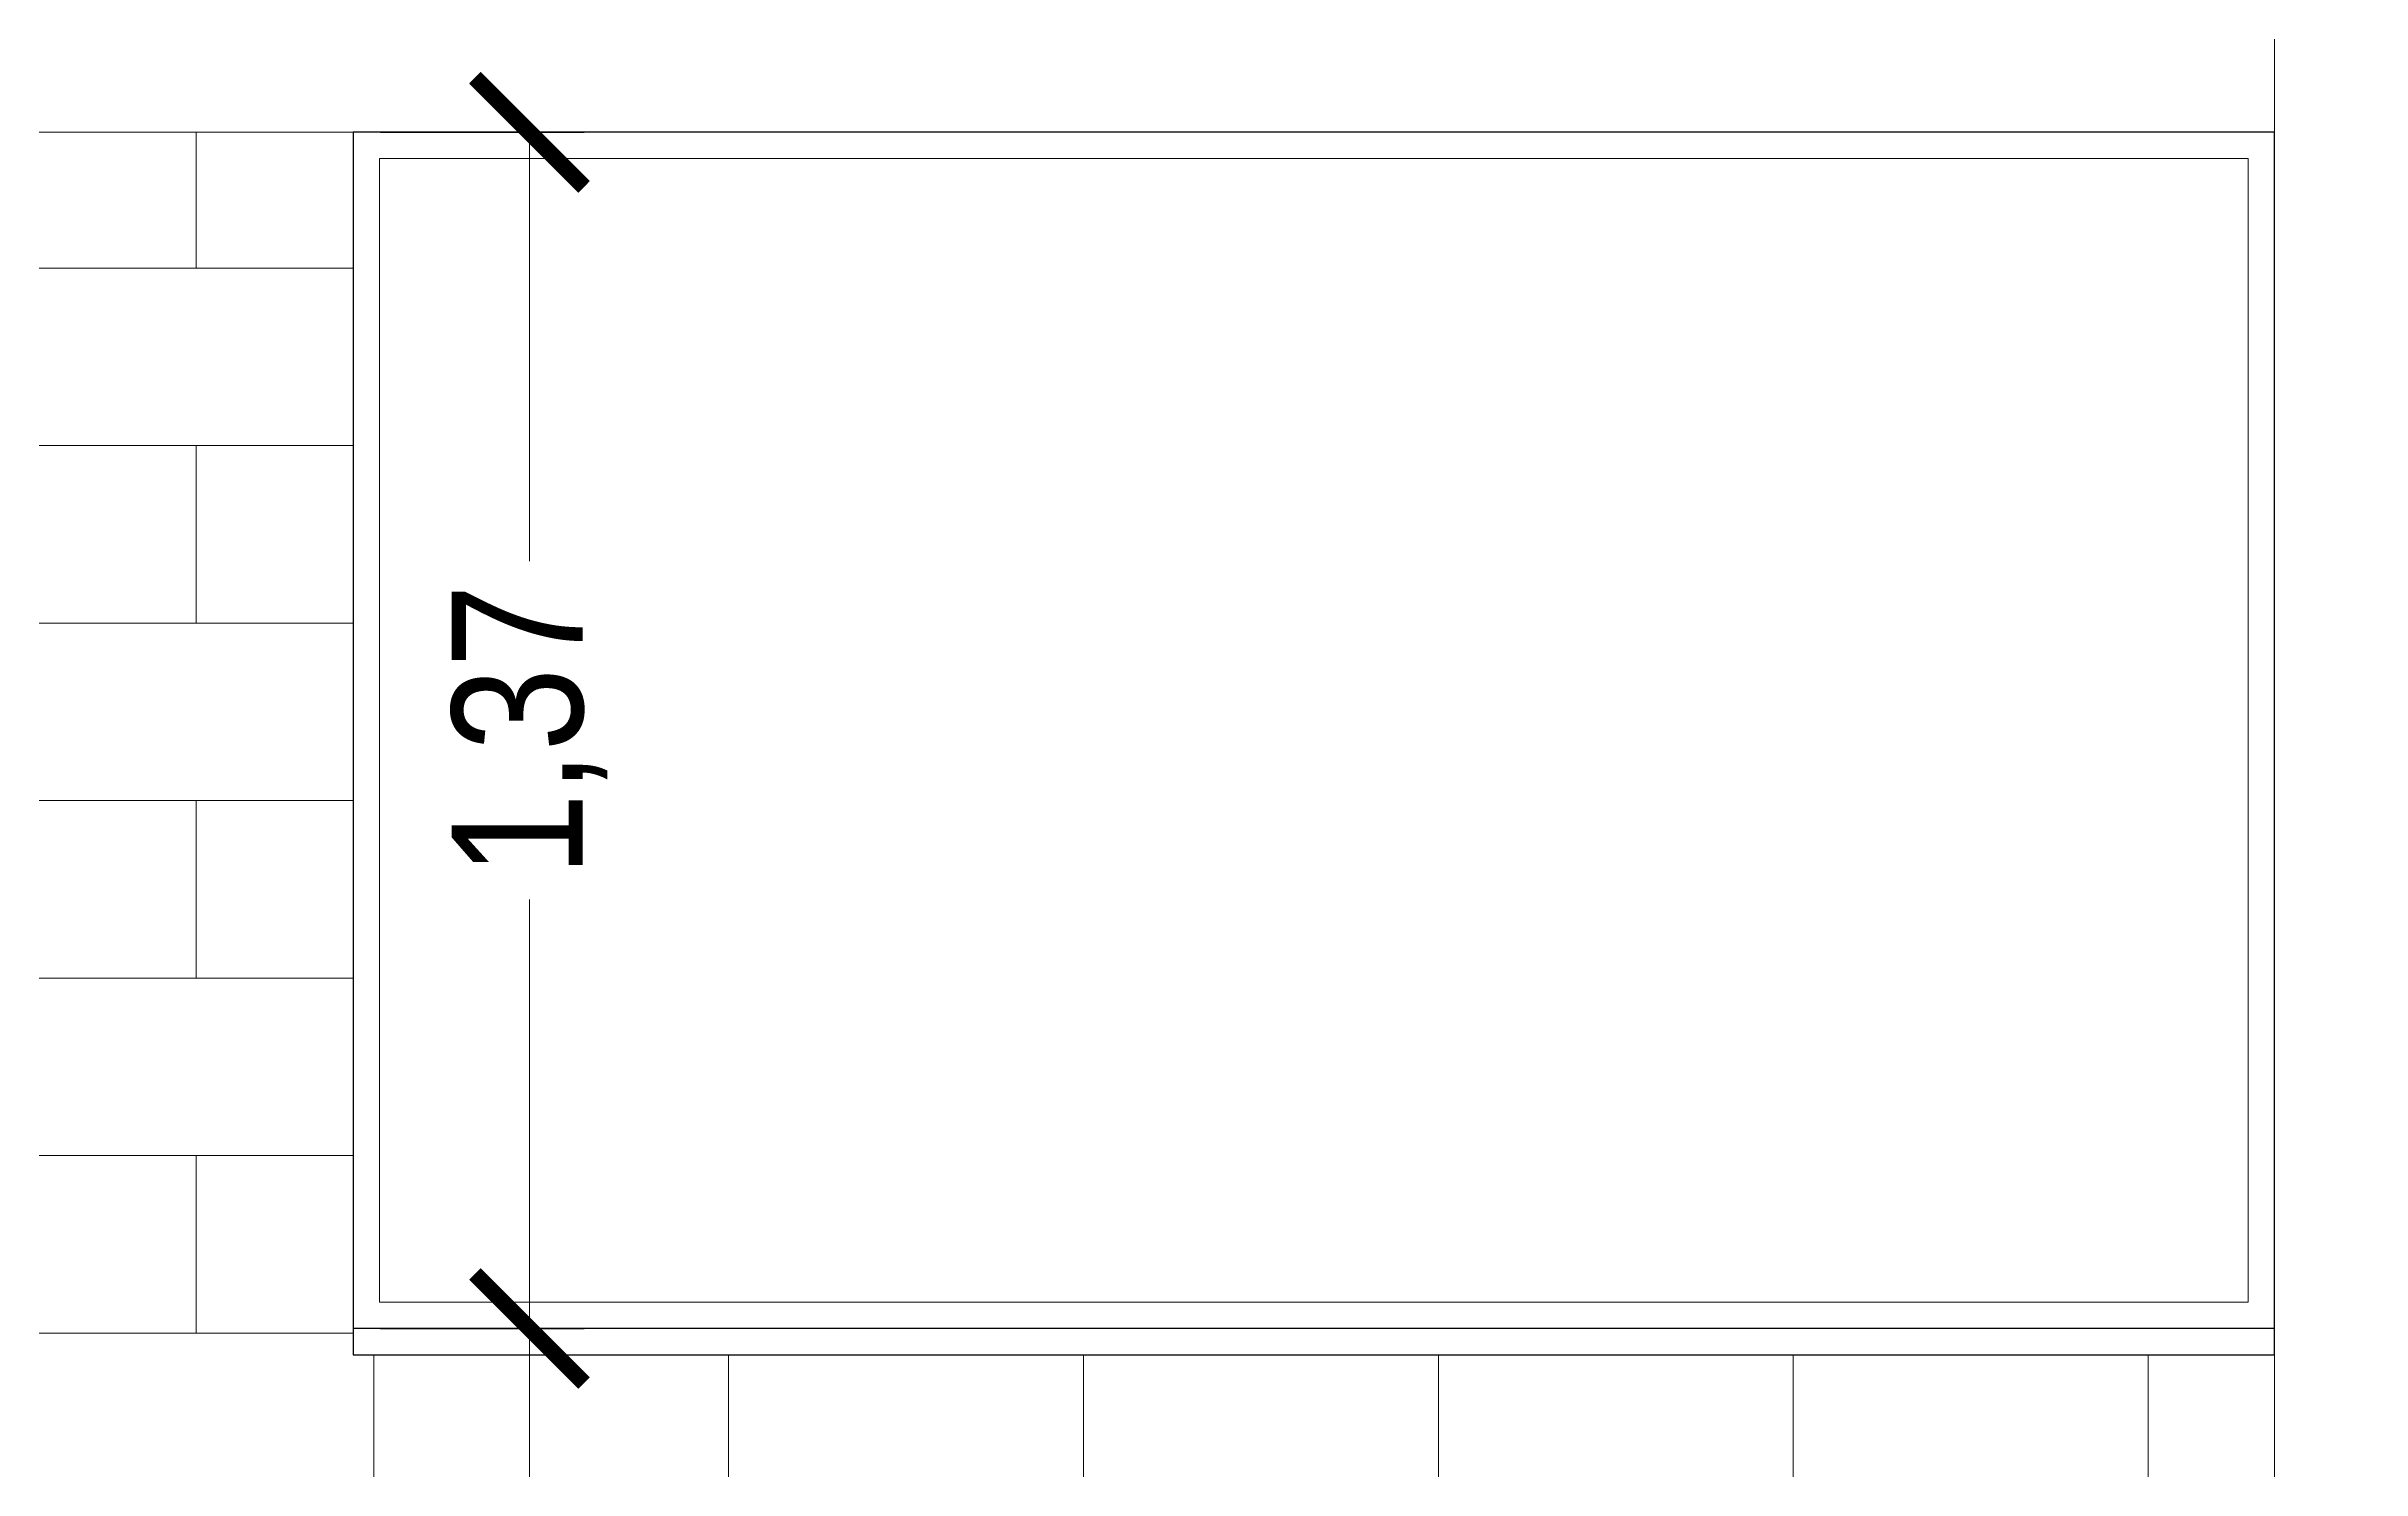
# Model space of a CAD drawing. Header units: millimetres. Extents: x 424 to 530, y 463 to 518.
# Drawn here: x 430.206 to 432.857, y 512.314 to 513.944 of the extents above; entities that cross this region are included whole.
import ezdxf

# ---------------------------------------------------------------- set-up
doc = ezdxf.new("R2010")
doc.units = ezdxf.units.MM
doc.header["$PDMODE"] = 3
doc.layers.add('CARPINTERIA', color=7, linetype='Continuous', lineweight=9)
doc.layers.add('COTAS', color=7, linetype='Continuous', lineweight=13)
doc.styles.get("Standard").update_dxf_attribs({"font": 'technic_.ttf', "height": 0.15})
doc.dimstyles.new('ISO-25', dxfattribs={"dimscale": 0.05, "dimtxt": 0.15, "dimasz": 2.5, "dimexe": 1.25, "dimexo": 0.625, "dimtad": 0, "dimtxsty": 'Standard', "dimblk": 'ARCHTICK', "dimcen": 2.5, "dimclrd": 256, "dimclrt": 256, "dimadec": 0, "dimazin": 0, "dimtfac": 1, "dimtmove": 0, "dimatfit": 3, "dimfxl": 1, "dimlwd": -1, "dimarcsym": 0})

# ---------------------------------------------------------------- blocks, each defined once
blk = doc.blocks.new('_ArchTick')
at = {"color": 0, "linetype": 'ByBlock', "const_width": 0.15}
blk.add_lwpolyline([(-0.5, -0.5), (0.5, 0.5)], dxfattribs=at)
blk = doc.blocks.new('*D82')
at = {"layer": 'COTAS', "color": 0, "lineweight": -2, "transparency": 16777216}
for p, q in [((430.5887, 513.8452), (430.8218, 513.8452)), ((430.5887, 512.4757), (430.8218, 512.4757))]:
    blk.add_line(p, q, dxfattribs=at)
at = {"layer": 'COTAS', "transparency": 16777216}
for p, q in [((430.7593, 513.8452), (430.7593, 513.3542)), ((430.7593, 512.4757), (430.7593, 512.9667))]:
    blk.add_line(p, q, dxfattribs=at)
at = {"layer": 'Defpoints', "color": 0, "transparency": 16777216}
for p in [(430.5575, 513.8452), (430.7593, 513.8452), (430.5575, 512.4757)]:
    blk.add_point(p, dxfattribs=at)
at = {"layer": 'COTAS', "transparency": 16777216, "xscale": 0.125, "yscale": 0.125, "zscale": 0.125}
for p, rotation in [((430.7593, 513.8452), 90), ((430.7593, 512.4757), 270)]:
    blk.add_blockref('_ArchTick', p, dxfattribs=dict(at, rotation=rotation))
at = {"layer": 'COTAS', "transparency": 16777216, "insert": (430.7593, 513.1605), "char_height": 0.15, "attachment_point": 5, "rotation": 90}
blk.add_mtext('1,37', dxfattribs=at)
blk = doc.blocks.new('*D83')
at = {"layer": 'COTAS', "color": 0, "lineweight": -2, "transparency": 16777216}
for p, q in [((430.5887, 512.4757), (430.8218, 512.4757)), ((430.4358, 509.6496), (430.8218, 509.6496))]:
    blk.add_line(p, q, dxfattribs=at)
at = {"layer": 'COTAS', "transparency": 16777216}
for p, q in [((430.7593, 512.4757), (430.7593, 511.2899)), ((430.7593, 509.6496), (430.7593, 510.8355))]:
    blk.add_line(p, q, dxfattribs=at)
at = {"layer": 'Defpoints', "color": 0, "transparency": 16777216}
for p in [(430.5575, 512.4757), (430.7593, 512.4757), (430.4046, 509.6496)]:
    blk.add_point(p, dxfattribs=at)
at = {"layer": 'COTAS', "transparency": 16777216, "xscale": 0.125, "yscale": 0.125, "zscale": 0.125}
for p, rotation in [((430.7593, 512.4757), 90), ((430.7593, 509.6496), 270)]:
    blk.add_blockref('_ArchTick', p, dxfattribs=dict(at, rotation=rotation))
at = {"layer": 'COTAS', "transparency": 16777216, "insert": (430.7593, 511.0627), "char_height": 0.15, "attachment_point": 5, "rotation": 90}
blk.add_mtext('2,83', dxfattribs=at)

msp = doc.modelspace()

# ---------------------------------------------------------------- hatches: boundary and pattern name
at = {"lineweight": 5}
h = msp.add_hatch(dxfattribs=at)
h.set_pattern_fill('AR-B816', color=251, scale=0.001)
h.paths.add_polyline_path([(432.7575, 512.4457), (430.5575, 512.4458), (430.5575, 513.8454), (427.3584, 513.8455), (427.3582, 509.6496), (432.7574, 509.6496)])
h.paths.add_polyline_path([(437.5575, 512.446), (432.9575, 512.446), (432.9574, 509.6496), (437.5575, 509.6496)])
h.paths.add_polyline_path([(442.3575, 512.446), (437.7575, 512.446), (437.7575, 509.6496), (442.3575, 509.6496)])
h.paths.add_polyline_path([(447.1575, 513.8454), (447.1275, 513.8453), (447.1275, 512.446), (442.5575, 512.446), (442.5575, 509.6496), (447.1575, 509.6496)])
h.paths.add_polyline_path([(450.9575, 515.246), (447.1575, 515.246), (447.1576, 513.8454), (447.1576, 512.846), (450.9575, 512.846)])
h.paths.add_polyline_path([(447.9275, 513.6454), (447.9275, 514.4454), (449.1275, 514.4454), (449.1275, 513.6454)], flags=16)
h.paths.add_polyline_path([(447.9575, 513.6754), (447.9575, 514.4154), (449.0975, 514.4154), (449.0975, 513.6754)], flags=0)
h.paths.add_polyline_path([(449.3282, 512.046), (447.3576, 512.046), (447.3575, 509.6496), (449.3282, 509.6496)])

# ---------------------------------------------------------------- linework, layer by layer
at = {"lineweight": 9}
msp.add_line((432.7576, 514.6852), (432.7574, 509.6461), dxfattribs=at)
at = {"lineweight": 5}
msp.add_line((427.3584, 513.8455), (432.7575, 513.8453), dxfattribs=at)
at = {"lineweight": 30}
for points in [[(432.7575, 513.8453), (430.5575, 513.8452), (430.5575, 512.446), (432.7575, 512.4457)], [(430.5575, 512.4457), (432.7575, 512.4457), (432.7575, 512.4757), (430.5575, 512.4757)]]:
    msp.add_lwpolyline(points, close=True, dxfattribs=at)
at = {"layer": 'CARPINTERIA'}
msp.add_lwpolyline([(430.5875, 513.8152), (432.7275, 513.8152), (432.7275, 512.5057), (430.5875, 512.5057)], close=True, dxfattribs=at)

# ---------------------------------------------------------------- dimensions: what is measured, and where the dimension line sits
at = {"layer": 'COTAS'}
for base, p1, p2, picture, middle in [((430.7593, 513.8452), (430.5575, 512.4757), (430.5575, 513.8452), '*D82', (430.7593, 513.1605)), ((430.7593, 512.4757), (430.4046, 509.6496), (430.5575, 512.4757), '*D83', (430.7593, 511.0627))]:
    dim = msp.add_linear_dim(base=base, p1=p1, p2=p2, angle=90, dimstyle='ISO-25', dxfattribs=at)
    dim.commit()
    dim.dimension.update_dxf_attribs({"geometry": picture, "text_midpoint": middle})

doc.saveas('drawing.dxf')
